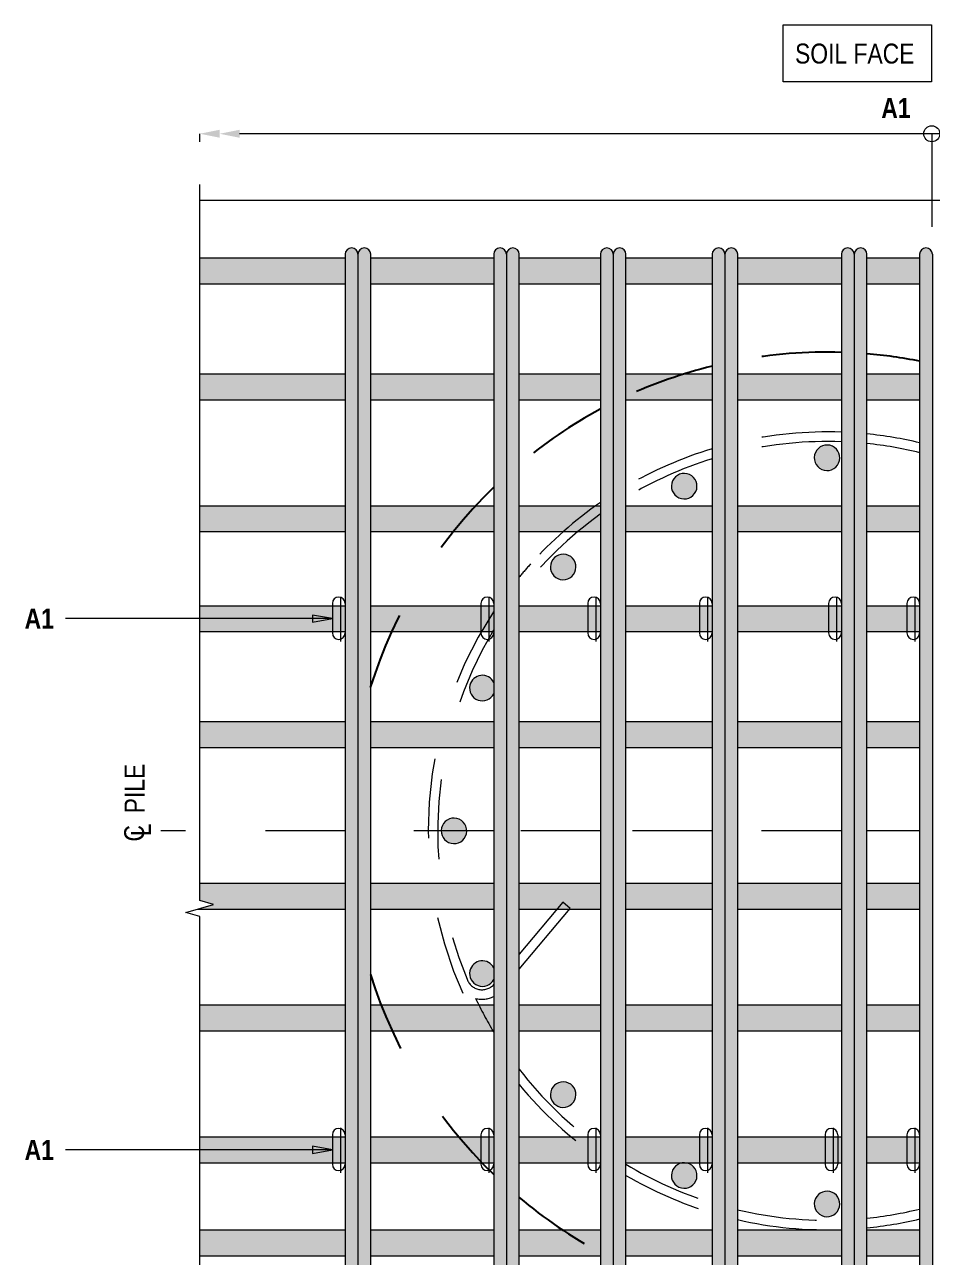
# Model space of a CAD drawing. Header units: metres. Extents: x 0 to 41, y -510 to 23.
# Drawn here: x 3.912 to 5.05, y 2.839 to 4.384 of the extents above; entities that cross this region are included whole.
import ezdxf

# ---------------------------------------------------------------- set-up
doc = ezdxf.new("R2010")
doc.units = ezdxf.units.M
for name, pattern in [('Hidden', [0.007144, 0.004763, -0.002381]), ('JacobsCenter', [0.015, 0.009, -0.0015, 0.003, -0.0015]), ('JacobsDash', [0.0045, 0.003, -0.0015])]:
    doc.linetypes.add(name, pattern=pattern)
for name, color, linetype, lineweight in [('A-ANNO-NOTE', 7, 'Continuous', 9), ('A-DETL', 7, 'Continuous', 13), ('A-DETL-GENF', 7, 'Continuous', 9), ('G-ANNO-TEXT', 7, 'Continuous', 9)]:
    doc.layers.add(name, color=color, linetype=linetype, lineweight=lineweight)
doc.styles.add('Arial Narrow_3', font='ARIALN.TTF', dxfattribs={"height": 0.025})
doc.styles.add('Arial Narrow_4', font='ARIALN.TTF', dxfattribs={"height": 0.0025})
doc.styles.add('Arial Narrow_B_1', font='ARIALNB.TTF', dxfattribs={"height": 0.025})

# ---------------------------------------------------------------- blocks, each defined once
blk = doc.blocks.new('SC_DET_BREAK LINE - Std Break-7971424-DRG-2873071 - ABUTMENT A1 _ B1 REINFORCEMENT PLAN')
at = {"layer": 'A-DETL-GENF', "lineweight": 13}
for p, q in [((0.8825, 0.0175), (0.8775, 0)), ((0.8925, -0.0175), (0.8825, 0.0175)), ((0.8775, 0), (-0.02, 0)), ((0.8975, 0), (0.8925, -0.0175)), ((1.795, 0), (0.8975, 0))]:
    blk.add_line(p, q, dxfattribs=at)
blk = doc.blocks.new('T2DExtentArrowReinf_v1 - Extent-8102025-DRG-2873071 - ABUTMENT A1 _ B1 REINFORCEMENT PLAN')
at = {"layer": 'A-DETL-GENF'}
for p, q in [((0.645, 0), (0.645, 0.1168)), ((0, -0.01), (0, 0.01)), ((0.05, 0), (1.5124, 0)), ((1.5624, 0.01), (1.5624, 0))]:
    blk.add_line(p, q, dxfattribs=at)
blk = doc.blocks.new('CS_Annot_Centreline Symbol2 - CS_Annot_Centreline Symbol-5074296-DRG-2873071 - ABUTMENT A1 _ B1 REINFORCEMENT PLAN')
at = {"layer": 'A-ANNO-NOTE', "char_height": 0.0025, "attachment_point": 1, "style": 'Arial Narrow_4'}
for s, insert, width in [('C  ', (-0.00109, 0.00476), 0.0044093), ('L', (-0.00041, 0.00392), 0.0019241)]:
    blk.add_mtext(s, dxfattribs=dict(at, insert=insert, width=width))

msp = doc.modelspace()

# ---------------------------------------------------------------- hatches: boundary and pattern name
at = {"layer": 'A-ANNO-NOTE'}
for points in [[(4.1566, 4.2424), (4.1566, 4.2524), (4.1316, 4.2474), (4.1441, 4.2449)], [(4.1816, 4.2424), (4.1816, 4.2524), (4.1566, 4.2474)]]:
    msp.add_hatch(color=256, dxfattribs=at).paths.add_polyline_path(points)
at = {"layer": 'A-DETL-GENF', "true_color": 0xffffff}
for points in [[(4.3218, 2.4484), (4.3238, 2.4487), (4.3258, 2.4495), (4.3274, 2.4508), (4.3287, 2.4524), (4.3295, 2.4543), (4.3298, 2.4564), (4.3298, 4.0964), (4.3295, 4.0985), (4.3287, 4.1004), (4.3274, 4.1021), (4.3258, 4.1033), (4.3238, 4.1041), (4.3218, 4.1044), (4.3197, 4.1041), (4.3178, 4.1033), (4.3161, 4.1021), (4.3148, 4.1004), (4.314, 4.0985), (4.3138, 4.0964), (4.3138, 2.4564), (4.314, 2.4543), (4.3148, 2.4524), (4.3161, 2.4508), (4.3178, 2.4495), (4.3197, 2.4487)], [(4.3378, 2.4484), (4.3398, 2.4487), (4.3418, 2.4495), (4.3434, 2.4508), (4.3447, 2.4524), (4.3455, 2.4543), (4.3458, 2.4564), (4.3458, 4.0964), (4.3455, 4.0985), (4.3447, 4.1004), (4.3434, 4.1021), (4.3418, 4.1033), (4.3398, 4.1041), (4.3378, 4.1044), (4.3357, 4.1041), (4.3338, 4.1033), (4.3321, 4.1021), (4.3308, 4.1004), (4.33, 4.0985), (4.3298, 4.0964), (4.3298, 2.4564), (4.33, 2.4543), (4.3308, 2.4524), (4.3321, 2.4508), (4.3338, 2.4495), (4.3357, 2.4487)], [(4.508, 2.4484), (4.5101, 2.4487), (4.512, 2.4495), (4.5137, 2.4508), (4.5149, 2.4524), (4.5157, 2.4543), (4.516, 2.4564), (4.516, 4.0964), (4.5157, 4.0985), (4.5149, 4.1004), (4.5137, 4.1021), (4.512, 4.1033), (4.5101, 4.1041), (4.508, 4.1044), (4.5059, 4.1041), (4.504, 4.1033), (4.5023, 4.1021), (4.5011, 4.1004), (4.5003, 4.0985), (4.5, 4.0964), (4.5, 2.4564), (4.5003, 2.4543), (4.5011, 2.4524), (4.5023, 2.4508), (4.504, 2.4495), (4.5059, 2.4487)], [(4.524, 2.4484), (4.5261, 2.4487), (4.528, 2.4495), (4.5297, 2.4508), (4.5309, 2.4524), (4.5317, 2.4543), (4.532, 2.4564), (4.532, 4.0964), (4.5317, 4.0985), (4.5309, 4.1004), (4.5297, 4.1021), (4.528, 4.1033), (4.5261, 4.1041), (4.524, 4.1044), (4.5219, 4.1041), (4.52, 4.1033), (4.5183, 4.1021), (4.5171, 4.1004), (4.5163, 4.0985), (4.516, 4.0964), (4.516, 2.4564), (4.5163, 2.4543), (4.5171, 2.4524), (4.5183, 2.4508), (4.52, 2.4495), (4.5219, 2.4487)], [(4.6418, 2.4484), (4.6438, 2.4487), (4.6458, 2.4495), (4.6474, 2.4508), (4.6487, 2.4524), (4.6495, 2.4543), (4.6498, 2.4564), (4.6498, 4.0964), (4.6495, 4.0985), (4.6487, 4.1004), (4.6474, 4.1021), (4.6458, 4.1033), (4.6438, 4.1041), (4.6418, 4.1044), (4.6397, 4.1041), (4.6378, 4.1033), (4.6361, 4.1021), (4.6348, 4.1004), (4.634, 4.0985), (4.6338, 4.0964), (4.6338, 2.4564), (4.634, 2.4543), (4.6348, 2.4524), (4.6361, 2.4508), (4.6378, 2.4495), (4.6397, 2.4487)], [(4.6578, 2.4484), (4.6598, 2.4487), (4.6618, 2.4495), (4.6634, 2.4508), (4.6647, 2.4524), (4.6655, 2.4543), (4.6658, 2.4564), (4.6658, 4.0964), (4.6655, 4.0985), (4.6647, 4.1004), (4.6634, 4.1021), (4.6618, 4.1033), (4.6598, 4.1041), (4.6578, 4.1044), (4.6557, 4.1041), (4.6538, 4.1033), (4.6521, 4.1021), (4.6508, 4.1004), (4.65, 4.0985), (4.6498, 4.0964), (4.6498, 2.4564), (4.65, 2.4543), (4.6508, 2.4524), (4.6521, 2.4508), (4.6538, 2.4495), (4.6557, 2.4487)], [(4.7818, 2.4484), (4.7838, 2.4487), (4.7858, 2.4495), (4.7874, 2.4508), (4.7887, 2.4524), (4.7895, 2.4543), (4.7898, 2.4564), (4.7898, 4.0964), (4.7895, 4.0985), (4.7887, 4.1004), (4.7874, 4.1021), (4.7858, 4.1033), (4.7838, 4.1041), (4.7818, 4.1044), (4.7797, 4.1041), (4.7778, 4.1033), (4.7761, 4.1021), (4.7748, 4.1004), (4.774, 4.0985), (4.7738, 4.0964), (4.7738, 2.4564), (4.774, 2.4543), (4.7748, 2.4524), (4.7761, 2.4508), (4.7778, 2.4495), (4.7797, 2.4487)], [(4.7978, 2.4484), (4.7998, 2.4487), (4.8018, 2.4495), (4.8034, 2.4508), (4.8047, 2.4524), (4.8055, 2.4543), (4.8058, 2.4564), (4.8058, 4.0964), (4.8055, 4.0985), (4.8047, 4.1004), (4.8034, 4.1021), (4.8018, 4.1033), (4.7998, 4.1041), (4.7978, 4.1044), (4.7957, 4.1041), (4.7938, 4.1033), (4.7921, 4.1021), (4.7908, 4.1004), (4.79, 4.0985), (4.7898, 4.0964), (4.7898, 2.4564), (4.79, 2.4543), (4.7908, 2.4524), (4.7921, 2.4508), (4.7938, 2.4495), (4.7957, 2.4487)], [(4.9438, 2.4484), (4.9458, 2.4487), (4.9478, 2.4495), (4.9494, 2.4508), (4.9507, 2.4524), (4.9515, 2.4543), (4.9518, 2.4564), (4.9518, 4.0964), (4.9515, 4.0985), (4.9507, 4.1004), (4.9494, 4.1021), (4.9478, 4.1033), (4.9458, 4.1041), (4.9438, 4.1044), (4.9417, 4.1041), (4.9398, 4.1033), (4.9381, 4.1021), (4.9368, 4.1004), (4.936, 4.0985), (4.9358, 4.0964), (4.9358, 2.4564), (4.936, 2.4543), (4.9368, 2.4524), (4.9381, 2.4508), (4.9398, 2.4495), (4.9417, 2.4487)], [(4.9598, 2.4484), (4.9618, 2.4487), (4.9638, 2.4495), (4.9654, 2.4508), (4.9667, 2.4524), (4.9675, 2.4543), (4.9678, 2.4564), (4.9678, 4.0964), (4.9675, 4.0985), (4.9667, 4.1004), (4.9654, 4.1021), (4.9638, 4.1033), (4.9618, 4.1041), (4.9598, 4.1044), (4.9577, 4.1041), (4.9558, 4.1033), (4.9541, 4.1021), (4.9528, 4.1004), (4.952, 4.0985), (4.9518, 4.0964), (4.9518, 2.4564), (4.952, 2.4543), (4.9528, 2.4524), (4.9541, 2.4508), (4.9558, 2.4495), (4.9577, 2.4487)], [(5.0418, 2.4484), (5.0438, 2.4487), (5.0458, 2.4495), (5.0474, 2.4508), (5.0487, 2.4524), (5.0495, 2.4543), (5.0498, 2.4564), (5.0498, 4.0964), (5.0495, 4.0985), (5.0487, 4.1004), (5.0474, 4.1021), (5.0458, 4.1033), (5.0438, 4.1041), (5.0418, 4.1044), (5.0397, 4.1041), (5.0378, 4.1033), (5.0361, 4.1021), (5.0348, 4.1004), (5.034, 4.0985), (5.0338, 4.0964), (5.0338, 2.4564), (5.034, 2.4543), (5.0348, 2.4524), (5.0361, 2.4508), (5.0378, 2.4495), (5.0397, 2.4487)]]:
    msp.add_hatch(color=7, dxfattribs=at).paths.add_polyline_path(points)
h = msp.add_hatch(color=7, dxfattribs=at)
h.paths.add_polyline_path([(4.1315, 4.0594), (4.3138, 4.0594), (4.3138, 4.0914), (4.1315, 4.0914)])
h.paths.add_polyline_path([(5.694, 4.0594), (5.694, 4.0914), (5.5058, 4.0914), (5.5058, 4.0594), (5.6202, 4.0594)])
h.paths.add_polyline_path([(4.3458, 4.0594), (4.5, 4.0594), (4.5, 4.0914), (4.3458, 4.0914)])
h.paths.add_polyline_path([(4.532, 4.0594), (4.6338, 4.0594), (4.6338, 4.0914), (4.532, 4.0914), (4.532, 4.0811)])
h.paths.add_polyline_path([(4.708, 4.0594), (4.7738, 4.0594), (4.7738, 4.0914), (4.6658, 4.0914), (4.6658, 4.0594), (4.7024, 4.0594)])
h.paths.add_polyline_path([(5.0826, 4.0594), (5.1863, 4.0594), (5.1863, 4.0914), (5.0658, 4.0914), (5.0658, 4.0594), (5.0807, 4.0594)])
h.paths.add_polyline_path([(5.4738, 4.0594), (5.4738, 4.0914), (5.3206, 4.0914), (5.3206, 4.0594)])
h.paths.add_polyline_path([(5.2886, 4.0594), (5.2886, 4.0914), (5.2183, 4.0914), (5.2183, 4.0594)])
h.paths.add_polyline_path([(4.8058, 4.0594), (4.9358, 4.0594), (4.9358, 4.0914), (4.8058, 4.0914), (4.8058, 4.0811)])
h.paths.add_polyline_path([(4.9678, 4.0594), (5.0338, 4.0594), (5.0338, 4.0914), (4.9678, 4.0914), (4.9678, 4.0811)])
h = msp.add_hatch(color=7, dxfattribs=at)
h.paths.add_polyline_path([(5.0338, 3.9141), (5.0338, 3.9461), (4.9678, 3.9461), (4.9678, 3.9141), (5.0121, 3.9141)])
h.paths.add_polyline_path([(5.694, 3.9141), (5.694, 3.9461), (5.5058, 3.9461), (5.5058, 3.9141), (5.6202, 3.9141)])
h.paths.add_polyline_path([(4.3138, 3.9141), (4.3138, 3.9461), (4.1315, 3.9461), (4.1315, 3.9141)])
h.paths.add_polyline_path([(4.3458, 3.9141), (4.5, 3.9141), (4.5, 3.9461), (4.3458, 3.9461)])
h.paths.add_polyline_path([(5.0832, 3.9141), (5.1863, 3.9141), (5.1863, 3.9461), (5.0658, 3.9461), (5.0658, 3.9141), (5.0826, 3.9141)])
h.paths.add_polyline_path([(4.532, 3.9141), (4.6338, 3.9141), (4.6338, 3.9461), (4.532, 3.9461)])
h.paths.add_polyline_path([(4.708, 3.9141), (4.7738, 3.9141), (4.7738, 3.9461), (4.6658, 3.9461), (4.6658, 3.9141), (4.7024, 3.9141)])
h.paths.add_polyline_path([(5.4738, 3.9141), (5.4738, 3.9461), (5.3206, 3.9461), (5.3206, 3.9141)])
h.paths.add_polyline_path([(5.2886, 3.9141), (5.2886, 3.9461), (5.2183, 3.9461), (5.2183, 3.9141)])
h.paths.add_polyline_path([(4.8958, 3.9141), (4.9358, 3.9141), (4.9358, 3.9461), (4.8058, 3.9461), (4.8058, 3.9141), (4.8915, 3.9141)])
at = {"layer": 'A-DETL-GENF', "true_color": 0x808080}
for points in [[(4.9183, 3.8253), (4.9225, 3.826), (4.9263, 3.8278), (4.9295, 3.8304), (4.9319, 3.8338), (4.9334, 3.8377), (4.9338, 3.8419), (4.9331, 3.846), (4.9313, 3.8498), (4.9287, 3.853), (4.9253, 3.8555), (4.9214, 3.8569), (4.9172, 3.8573), (4.9131, 3.8566), (4.9093, 3.8549), (4.9061, 3.8522), (4.9036, 3.8488), (4.9022, 3.8449), (4.9018, 3.8408), (4.9025, 3.8366), (4.9042, 3.8328), (4.9069, 3.8296), (4.9103, 3.8272), (4.9142, 3.8257), (4.9147, 3.8257)], [(4.7394, 3.7897), (4.7435, 3.7904), (4.7473, 3.7922), (4.7505, 3.7948), (4.753, 3.7982), (4.7544, 3.8021), (4.7548, 3.8063), (4.7541, 3.8104), (4.7524, 3.8142), (4.7497, 3.8174), (4.7463, 3.8199), (4.7424, 3.8213), (4.7383, 3.8217), (4.7341, 3.821), (4.7303, 3.8193), (4.7271, 3.8166), (4.7247, 3.8132), (4.7232, 3.8093), (4.7228, 3.8052), (4.7235, 3.8011), (4.7253, 3.7973), (4.7279, 3.794), (4.7313, 3.7916), (4.7352, 3.7901)], [(4.5877, 3.6884), (4.5918, 3.6891), (4.5956, 3.6908), (4.5988, 3.6935), (4.6012, 3.6969), (4.6027, 3.7008), (4.6031, 3.7049), (4.6024, 3.709), (4.6007, 3.7128), (4.598, 3.7161), (4.5946, 3.7185), (4.5907, 3.72), (4.5866, 3.7204), (4.5824, 3.7197), (4.5786, 3.7179), (4.5754, 3.7153), (4.573, 3.7119), (4.5715, 3.708), (4.5711, 3.7038), (4.5718, 3.6997), (4.5736, 3.6959), (4.5762, 3.6927), (4.5796, 3.6902), (4.5835, 3.6888)], [(4.4863, 3.5367), (4.4904, 3.5374), (4.4942, 3.5391), (4.4975, 3.5417), (4.5, 3.5455), (4.5, 3.5597), (4.4993, 3.5611), (4.4967, 3.5644), (4.4933, 3.5668), (4.4894, 3.5683), (4.4852, 3.5687), (4.4811, 3.568), (4.4773, 3.5662), (4.4741, 3.5636), (4.4716, 3.5602), (4.4702, 3.5563), (4.4698, 3.5519), (4.4705, 3.548), (4.4722, 3.5442), (4.4748, 3.541), (4.4782, 3.5385), (4.4822, 3.5371)], [(4.4507, 3.3577), (4.4548, 3.3584), (4.4586, 3.3601), (4.4619, 3.3628), (4.4643, 3.3662), (4.4658, 3.3701), (4.4662, 3.3743), (4.4655, 3.3784), (4.4637, 3.3822), (4.4611, 3.3854), (4.4577, 3.3878), (4.4538, 3.3893), (4.4496, 3.3897), (4.4455, 3.389), (4.4417, 3.3873), (4.4385, 3.3846), (4.436, 3.3812), (4.4346, 3.3773), (4.4342, 3.3732), (4.4349, 3.369), (4.4366, 3.3652), (4.4392, 3.362), (4.4426, 3.3596), (4.4466, 3.3581)], [(4.4863, 3.1788), (4.4904, 3.1795), (4.4942, 3.1812), (4.4975, 3.1839), (4.5, 3.1876), (4.5, 3.2018), (4.4993, 3.2032), (4.4967, 3.2065), (4.4933, 3.2089), (4.4894, 3.2104), (4.4852, 3.2108), (4.4811, 3.2101), (4.4773, 3.2083), (4.4741, 3.2057), (4.4716, 3.2023), (4.4702, 3.1984), (4.4698, 3.1942), (4.4705, 3.1901), (4.4722, 3.1863), (4.4748, 3.1831), (4.4782, 3.1806), (4.4822, 3.1792)], [(4.5877, 3.0271), (4.5918, 3.0278), (4.5956, 3.0295), (4.5988, 3.0322), (4.6012, 3.0356), (4.6027, 3.0395), (4.6031, 3.0436), (4.6024, 3.0477), (4.6007, 3.0515), (4.598, 3.0548), (4.5946, 3.0572), (4.5907, 3.0587), (4.5866, 3.0591), (4.5824, 3.0584), (4.5786, 3.0566), (4.5754, 3.054), (4.573, 3.0506), (4.5715, 3.0467), (4.5711, 3.0425), (4.5718, 3.0384), (4.5736, 3.0346), (4.5762, 3.0314), (4.5796, 3.0289), (4.5835, 3.0275)], [(4.7394, 2.9257), (4.7435, 2.9264), (4.7473, 2.9281), (4.7505, 2.9308), (4.753, 2.9342), (4.7544, 2.9381), (4.7548, 2.9423), (4.7541, 2.9464), (4.7524, 2.9502), (4.7497, 2.9534), (4.7463, 2.9558), (4.7424, 2.9573), (4.7381, 2.9577), (4.7341, 2.957), (4.7303, 2.9553), (4.7271, 2.9526), (4.7246, 2.9489), (4.7232, 2.9453), (4.7228, 2.9411), (4.7235, 2.937), (4.7253, 2.9332), (4.7279, 2.93), (4.7313, 2.9276), (4.7352, 2.9261)], [(4.9183, 2.8901), (4.9225, 2.8908), (4.9263, 2.8925), (4.9295, 2.8952), (4.9319, 2.8986), (4.9334, 2.9025), (4.9338, 2.9067), (4.9331, 2.9108), (4.9313, 2.9146), (4.9287, 2.9178), (4.9253, 2.9202), (4.9214, 2.9217), (4.9172, 2.9221), (4.9131, 2.9214), (4.9093, 2.9197), (4.9061, 2.917), (4.9036, 2.9136), (4.9022, 2.9097), (4.9018, 2.9055), (4.9025, 2.9014), (4.9042, 2.8976), (4.9069, 2.8944), (4.9103, 2.892), (4.9142, 2.8905), (4.9147, 2.8905)]]:
    msp.add_hatch(color=8, dxfattribs=at).paths.add_polyline_path(points)
at = {"layer": 'A-DETL-GENF', "true_color": 0xffffff}
h = msp.add_hatch(color=7, dxfattribs=at)
h.paths.add_polyline_path([(5.694, 3.7488), (5.694, 3.7808), (5.5058, 3.7808), (5.5058, 3.7488), (5.6202, 3.7488)])
h.paths.add_polyline_path([(4.3138, 3.7488), (4.3138, 3.7808), (4.1315, 3.7808), (4.1315, 3.7488)])
h.paths.add_polyline_path([(4.3458, 3.7488), (4.5, 3.7488), (4.5, 3.7808), (4.3458, 3.7808), (4.3458, 3.778)])
h.paths.add_polyline_path([(4.532, 3.7488), (4.6338, 3.7488), (4.6338, 3.7808), (4.532, 3.7808), (4.532, 3.778)])
h.paths.add_polyline_path([(4.6658, 3.7488), (4.7738, 3.7488), (4.7738, 3.7808), (4.6658, 3.7808), (4.6658, 3.7622)])
h.paths.add_polyline_path([(4.8058, 3.7488), (4.9358, 3.7488), (4.9358, 3.7808), (4.8058, 3.7808), (4.8058, 3.778)])
h.paths.add_polyline_path([(4.9678, 3.7488), (5.0338, 3.7488), (5.0338, 3.7808), (4.9678, 3.7808), (4.9678, 3.778)])
h.paths.add_polyline_path([(5.1863, 3.7488), (5.1863, 3.7808), (5.0658, 3.7808), (5.0658, 3.7488)])
h.paths.add_polyline_path([(5.2223, 3.7488), (5.2886, 3.7488), (5.2886, 3.7808), (5.2183, 3.7808), (5.2183, 3.7488), (5.2223, 3.7488)])
h.paths.add_polyline_path([(5.3206, 3.7488), (5.4738, 3.7488), (5.4738, 3.7808), (5.3206, 3.7808), (5.3206, 3.778)])
h = msp.add_hatch(color=7, dxfattribs=at)
h.paths.add_polyline_path([(4.7738, 3.6235), (4.7738, 3.6555), (4.6658, 3.6555), (4.6658, 3.6235), (4.7737, 3.6235)])
h.paths.add_polyline_path([(5.694, 3.6235), (5.694, 3.6555), (5.5058, 3.6555), (5.5058, 3.6235), (5.6202, 3.6235)])
h.paths.add_polyline_path([(4.3138, 3.6235), (4.3138, 3.6555), (4.1315, 3.6555), (4.1315, 3.6235)])
h.paths.add_polyline_path([(5.3413, 3.6235), (5.4738, 3.6235), (5.4738, 3.6555), (5.3206, 3.6555), (5.3206, 3.6235), (5.338, 3.6235)])
h.paths.add_polyline_path([(4.3458, 3.6235), (4.5, 3.6235), (4.5, 3.6555), (4.3458, 3.6555)])
h.paths.add_polyline_path([(4.532, 3.6235), (4.6338, 3.6235), (4.6338, 3.6555), (4.532, 3.6555), (4.532, 3.6264)])
h.paths.add_polyline_path([(4.8058, 3.6235), (4.9358, 3.6235), (4.9358, 3.6555), (4.8058, 3.6555)])
h.paths.add_polyline_path([(4.9678, 3.6235), (5.0338, 3.6235), (5.0338, 3.6555), (4.9678, 3.6555)])
h.paths.add_polyline_path([(5.1863, 3.6235), (5.1863, 3.6555), (5.0658, 3.6555), (5.0658, 3.6235)])
h.paths.add_polyline_path([(5.2183, 3.6235), (5.2886, 3.6235), (5.2886, 3.6555), (5.2183, 3.6555), (5.2183, 3.6264)])
h = msp.add_hatch(color=7, dxfattribs=at)
h.paths.add_polyline_path([(5.0338, 3.4782), (5.0338, 3.5102), (4.9678, 3.5102), (4.9678, 3.4782)])
h.paths.add_polyline_path([(5.694, 3.4782), (5.694, 3.5102), (5.5058, 3.5102), (5.5058, 3.4782), (5.6202, 3.4782)])
h.paths.add_polyline_path([(4.1315, 3.4782), (4.3138, 3.4782), (4.3138, 3.5102), (4.1315, 3.5102), (4.1315, 3.4936)])
h.paths.add_polyline_path([(5.338, 3.4782), (5.4738, 3.4782), (5.4738, 3.5102), (5.3206, 3.5102), (5.3206, 3.4782), (5.3362, 3.4782)])
h.paths.add_polyline_path([(4.3458, 3.4782), (4.5, 3.4782), (4.5, 3.5102), (4.3458, 3.5102), (4.3458, 3.4936)])
h.paths.add_polyline_path([(4.8058, 3.4782), (4.9358, 3.4782), (4.9358, 3.5102), (4.8058, 3.5102)])
h.paths.add_polyline_path([(4.532, 3.4782), (4.6338, 3.4782), (4.6338, 3.5102), (4.532, 3.5102)])
h.paths.add_polyline_path([(4.6658, 3.4782), (4.7738, 3.4782), (4.7738, 3.5102), (4.6658, 3.5102)])
h.paths.add_polyline_path([(5.2886, 3.4782), (5.2886, 3.5102), (5.2183, 3.5102), (5.2183, 3.4782)])
h.paths.add_polyline_path([(5.1863, 3.4782), (5.1863, 3.5102), (5.0658, 3.5102), (5.0658, 3.4782)])
h = msp.add_hatch(color=7, dxfattribs=at)
h.paths.add_polyline_path([(5.6965, 3.2757), (5.6765, 3.2814), (5.694, 3.2864), (5.694, 3.3077), (5.5058, 3.3077), (5.5058, 3.2757), (5.694, 3.2757)])
h.paths.add_polyline_path([(4.149, 3.2757), (4.3138, 3.2757), (4.3138, 3.3077), (4.1315, 3.3077), (4.1315, 3.2864), (4.149, 3.2814), (4.129, 3.2757), (4.1315, 3.2757)])
h.paths.add_polyline_path([(4.3458, 3.2757), (4.5, 3.2757), (4.5, 3.3077), (4.3458, 3.3077)])
h.paths.add_polyline_path([(5.3413, 3.2757), (5.4738, 3.2757), (5.4738, 3.3077), (5.3206, 3.3077), (5.3206, 3.2757), (5.338, 3.2757)])
h.paths.add_polyline_path([(4.6338, 3.2757), (4.6338, 3.3077), (4.532, 3.3077), (4.532, 3.2757), (4.5959, 3.2757)])
h.paths.add_polyline_path([(4.6658, 3.2757), (4.7738, 3.2757), (4.7738, 3.3077), (4.6658, 3.3077)])
h.paths.add_polyline_path([(5.2886, 3.2757), (5.2886, 3.3077), (5.2183, 3.3077), (5.2183, 3.2757)])
h.paths.add_polyline_path([(5.0658, 3.2757), (5.1863, 3.2757), (5.1863, 3.3077), (5.0658, 3.3077)])
h.paths.add_polyline_path([(4.8058, 3.2757), (4.9358, 3.2757), (4.9358, 3.3077), (4.8058, 3.3077)])
h.paths.add_polyline_path([(4.9678, 3.2757), (5.0338, 3.2757), (5.0338, 3.3077), (4.9678, 3.3077)])
h = msp.add_hatch(color=7, dxfattribs=at)
h.paths.add_polyline_path([(4.7737, 3.1232), (4.7738, 3.1232), (4.7738, 3.1552), (4.6658, 3.1552), (4.6658, 3.1232)])
h.paths.add_polyline_path([(4.3138, 3.1232), (4.3138, 3.1552), (4.1315, 3.1552), (4.1315, 3.1232)])
h.paths.add_polyline_path([(5.694, 3.1232), (5.694, 3.1552), (5.5058, 3.1552), (5.5058, 3.1232), (5.6202, 3.1232)])
h.paths.add_polyline_path([(5.338, 3.1232), (5.4738, 3.1232), (5.4738, 3.1552), (5.3206, 3.1552), (5.3206, 3.1232), (5.3372, 3.1232)])
h.paths.add_polyline_path([(4.3458, 3.1232), (4.5, 3.1232), (4.5, 3.1552), (4.3458, 3.1552)])
h.paths.add_polyline_path([(4.5656, 3.1232), (4.6338, 3.1232), (4.6338, 3.1552), (4.532, 3.1552), (4.532, 3.1232), (4.5552, 3.1232)])
h.paths.add_polyline_path([(5.2343, 3.1232), (5.2886, 3.1232), (5.2886, 3.1552), (5.2183, 3.1552), (5.2183, 3.1232), (5.2324, 3.1232)])
h.paths.add_polyline_path([(5.1863, 3.1232), (5.1863, 3.1552), (5.0658, 3.1552), (5.0658, 3.1232)])
h.paths.add_polyline_path([(4.8058, 3.1232), (4.9358, 3.1232), (4.9358, 3.1552), (4.8058, 3.1552)])
h.paths.add_polyline_path([(5.0338, 3.1232), (5.0338, 3.1552), (4.9678, 3.1552), (4.9678, 3.1232)])
h = msp.add_hatch(color=7, dxfattribs=at)
h.paths.add_polyline_path([(4.1315, 2.9577), (4.3138, 2.9577), (4.3138, 2.9897), (4.1315, 2.9897)])
h.paths.add_polyline_path([(4.3458, 2.9577), (4.5, 2.9577), (4.5, 2.9897), (4.3458, 2.9897)])
h.paths.add_polyline_path([(5.694, 2.9577), (5.694, 2.9897), (5.5058, 2.9897), (5.5058, 2.9577), (5.6202, 2.9577)])
h.paths.add_polyline_path([(5.338, 2.9577), (5.4738, 2.9577), (5.4738, 2.9897), (5.3206, 2.9897), (5.3206, 2.9577)])
h.paths.add_polyline_path([(4.532, 2.9577), (4.6338, 2.9577), (4.6338, 2.9897), (4.532, 2.9897)])
h.paths.add_polyline_path([(5.2325, 2.9577), (5.2886, 2.9577), (5.2886, 2.9897), (5.2183, 2.9897), (5.2183, 2.9577)])
h.paths.add_polyline_path([(4.6658, 2.9577), (4.7738, 2.9577), (4.7738, 2.9897), (4.6658, 2.9897), (4.6658, 2.962)])
h.paths.add_polyline_path([(5.0826, 2.9577), (5.1863, 2.9577), (5.1863, 2.9897), (5.0658, 2.9897), (5.0658, 2.9577), (5.0807, 2.9577)])
h.paths.add_polyline_path([(4.9147, 2.9577), (4.9358, 2.9577), (4.9358, 2.9897), (4.8058, 2.9897), (4.8058, 2.9577), (4.9103, 2.9577)])
h.paths.add_polyline_path([(5.0338, 2.9577), (5.0338, 2.9897), (4.9678, 2.9897), (4.9678, 2.9577)])
h = msp.add_hatch(color=7, dxfattribs=at)
h.paths.add_polyline_path([(5.694, 2.8412), (5.694, 2.8732), (5.5058, 2.8732), (5.5058, 2.8412), (5.6202, 2.8412)])
h.paths.add_polyline_path([(4.3138, 2.8412), (4.3138, 2.8732), (4.1315, 2.8732), (4.1315, 2.8412)])
h.paths.add_polyline_path([(4.3458, 2.8412), (4.5, 2.8412), (4.5, 2.8732), (4.3458, 2.8732)])
h.paths.add_polyline_path([(4.532, 2.8412), (4.6338, 2.8412), (4.6338, 2.8732), (4.532, 2.8732), (4.532, 2.8686)])
h.paths.add_polyline_path([(4.6658, 2.8412), (4.7738, 2.8412), (4.7738, 2.8732), (4.6658, 2.8732), (4.6658, 2.8686)])
h.paths.add_polyline_path([(4.8058, 2.8412), (4.9358, 2.8412), (4.9358, 2.8732), (4.8058, 2.8732), (4.8058, 2.8686)])
h.paths.add_polyline_path([(4.9678, 2.8412), (5.0338, 2.8412), (5.0338, 2.8732), (4.9678, 2.8732), (4.9678, 2.8686)])
h.paths.add_polyline_path([(5.0658, 2.8412), (5.1863, 2.8412), (5.1863, 2.8732), (5.0658, 2.8732), (5.0658, 2.8686)])
h.paths.add_polyline_path([(5.2183, 2.8412), (5.2886, 2.8412), (5.2886, 2.8732), (5.2183, 2.8732), (5.2183, 2.8686)])
h.paths.add_polyline_path([(5.3206, 2.8412), (5.4738, 2.8412), (5.4738, 2.8732), (5.3206, 2.8732), (5.3206, 2.8686)])
at = {"layer": 'G-ANNO-TEXT'}
for points in [[(4.2978, 3.6398), (4.2728, 3.6442), (4.2728, 3.6354)], [(4.2978, 2.9739), (4.2728, 2.9784), (4.2728, 2.9695)]]:
    msp.add_hatch(color=256, dxfattribs=at).paths.add_polyline_path(points)

# ---------------------------------------------------------------- linework, layer by layer
at = {"layer": 'A-ANNO-NOTE'}
msp.add_circle((5.049, 4.2474), 0.01, dxfattribs=at)
at = {"layer": 'A-DETL'}
msp.add_line((5.694, 4.1639), (4.1315, 4.1639), dxfattribs=at)
at = {"layer": 'A-DETL', "lineweight": 18}
for p, q in [((4.3138, 4.0964), (4.3138, 2.4564)), ((4.3298, 4.0964), (4.3298, 2.4564)), ((4.3458, 2.4564), (4.3458, 4.0964)), ((4.5, 4.0964), (4.5, 2.4564)), ((4.516, 4.0964), (4.516, 2.4564)), ((4.532, 2.4564), (4.532, 4.0964)), ((4.6338, 4.0964), (4.6338, 2.4564)), ((4.6498, 4.0964), (4.6498, 2.4564)), ((4.6658, 2.4564), (4.6658, 4.0964)), ((4.7738, 4.0964), (4.7738, 2.4564)), ((4.7898, 4.0964), (4.7898, 2.4564)), ((4.8058, 2.4564), (4.8058, 4.0964)), ((4.9358, 4.0964), (4.9358, 2.4564)), ((4.9518, 4.0964), (4.9518, 2.4564)), ((4.9678, 2.4564), (4.9678, 4.0964)), ((5.0338, 4.0964), (5.0338, 2.4564)), ((5.0498, 4.0964), (5.0498, 2.4564)), ((4.3138, 4.0914), (4.1315, 4.0914)), ((4.5, 4.0914), (4.3458, 4.0914)), ((4.6338, 4.0914), (4.532, 4.0914)), ((4.7738, 4.0914), (4.6658, 4.0914)), ((4.9358, 4.0914), (4.8058, 4.0914)), ((5.0338, 4.0914), (4.9678, 4.0914)), ((4.1315, 4.0594), (4.3138, 4.0594)), ((4.3458, 4.0594), (4.5, 4.0594)), ((4.532, 4.0594), (4.6338, 4.0594)), ((4.6658, 4.0594), (4.7738, 4.0594)), ((4.8058, 4.0594), (4.9358, 4.0594)), ((4.9678, 4.0594), (5.0338, 4.0594)), ((4.3138, 3.9461), (4.1315, 3.9461)), ((4.5, 3.9461), (4.3458, 3.9461)), ((4.6338, 3.9461), (4.532, 3.9461)), ((4.7738, 3.9461), (4.6658, 3.9461)), ((4.9358, 3.9461), (4.8058, 3.9461)), ((5.0338, 3.9461), (4.9678, 3.9461)), ((4.1315, 3.9141), (4.3138, 3.9141)), ((4.3458, 3.9141), (4.5, 3.9141)), ((4.532, 3.9141), (4.6338, 3.9141)), ((4.6658, 3.9141), (4.7738, 3.9141)), ((4.8058, 3.9141), (4.9358, 3.9141)), ((4.9678, 3.9141), (5.0338, 3.9141)), ((4.3138, 3.7808), (4.1315, 3.7808)), ((4.5, 3.7808), (4.3458, 3.7808)), ((4.6338, 3.7808), (4.532, 3.7808)), ((4.7738, 3.7808), (4.6658, 3.7808)), ((4.9358, 3.7808), (4.8058, 3.7808)), ((5.0338, 3.7808), (4.9678, 3.7808)), ((4.1315, 3.7488), (4.3138, 3.7488)), ((4.3458, 3.7488), (4.5, 3.7488)), ((4.532, 3.7488), (4.6338, 3.7488)), ((4.6658, 3.7488), (4.7738, 3.7488)), ((4.8058, 3.7488), (4.9358, 3.7488)), ((4.9678, 3.7488), (5.0338, 3.7488)), ((4.3138, 3.6555), (4.1315, 3.6555)), ((4.2978, 3.6587), (4.2978, 3.6217)), ((4.5, 3.6555), (4.3458, 3.6555)), ((4.484, 3.6587), (4.484, 3.6217)), ((4.6338, 3.6555), (4.532, 3.6555)), ((4.6178, 3.6587), (4.6178, 3.6217)), ((4.7738, 3.6555), (4.6658, 3.6555)), ((4.7578, 3.6587), (4.7578, 3.6217)), ((4.9358, 3.6555), (4.8058, 3.6555)), ((4.9198, 3.6587), (4.9198, 3.6217)), ((5.0338, 3.6555), (4.9678, 3.6555)), ((5.0178, 3.6587), (5.0178, 3.6217)), ((4.1315, 3.6235), (4.3138, 3.6235)), ((4.3458, 3.6235), (4.5, 3.6235)), ((4.532, 3.6235), (4.6338, 3.6235)), ((4.6658, 3.6235), (4.7738, 3.6235)), ((4.8058, 3.6235), (4.9358, 3.6235)), ((4.9678, 3.6235), (5.0338, 3.6235)), ((4.3138, 3.5102), (4.1315, 3.5102)), ((4.5, 3.5102), (4.3458, 3.5102)), ((4.6338, 3.5102), (4.532, 3.5102)), ((4.7738, 3.5102), (4.6658, 3.5102)), ((4.9358, 3.5102), (4.8058, 3.5102)), ((5.0338, 3.5102), (4.9678, 3.5102)), ((4.1315, 3.4782), (4.3138, 3.4782)), ((4.3458, 3.4782), (4.5, 3.4782)), ((4.532, 3.4782), (4.6338, 3.4782)), ((4.6658, 3.4782), (4.7738, 3.4782)), ((4.8058, 3.4782), (4.9358, 3.4782)), ((4.9678, 3.4782), (5.0338, 3.4782)), ((4.3138, 3.3077), (4.1315, 3.3077)), ((4.5, 3.3077), (4.3458, 3.3077)), ((4.6338, 3.3077), (4.532, 3.3077)), ((4.7738, 3.3077), (4.6658, 3.3077)), ((4.9358, 3.3077), (4.8058, 3.3077)), ((5.0338, 3.3077), (4.9678, 3.3077)), ((4.129, 3.2757), (4.3138, 3.2757)), ((4.3458, 3.2757), (4.5, 3.2757)), ((4.532, 3.2757), (4.6338, 3.2757)), ((4.6658, 3.2757), (4.7738, 3.2757)), ((4.8058, 3.2757), (4.9358, 3.2757)), ((4.9678, 3.2757), (5.0338, 3.2757)), ((4.3138, 3.1552), (4.1315, 3.1552)), ((4.5, 3.1552), (4.3458, 3.1552)), ((4.6338, 3.1552), (4.532, 3.1552)), ((4.7738, 3.1552), (4.6658, 3.1552)), ((4.9358, 3.1552), (4.8058, 3.1552)), ((5.0338, 3.1552), (4.9678, 3.1552)), ((4.1315, 3.1232), (4.3138, 3.1232)), ((4.3458, 3.1232), (4.5, 3.1232)), ((4.532, 3.1232), (4.6338, 3.1232)), ((4.6658, 3.1232), (4.7738, 3.1232)), ((4.8058, 3.1232), (4.9358, 3.1232)), ((4.9678, 3.1232), (5.0338, 3.1232)), ((4.3138, 2.9897), (4.1315, 2.9897)), ((4.2978, 2.9928), (4.2978, 2.9559)), ((4.5, 2.9897), (4.3458, 2.9897)), ((4.484, 2.9928), (4.484, 2.9559)), ((4.6338, 2.9897), (4.532, 2.9897)), ((4.6178, 2.9928), (4.6178, 2.9559)), ((4.7738, 2.9897), (4.6658, 2.9897)), ((4.7578, 2.9928), (4.7578, 2.9559)), ((4.9358, 2.9897), (4.8058, 2.9897)), ((4.9153, 2.9928), (4.9153, 2.9559)), ((4.9313, 2.9928), (4.9313, 2.9559)), ((5.0338, 2.9897), (4.9678, 2.9897)), ((5.0178, 2.9928), (5.0178, 2.9559)), ((4.1315, 2.9577), (4.3138, 2.9577)), ((4.3458, 2.9577), (4.5, 2.9577)), ((4.532, 2.9577), (4.6338, 2.9577)), ((4.6658, 2.9577), (4.7738, 2.9577)), ((4.8058, 2.9577), (4.9358, 2.9577)), ((4.9678, 2.9577), (5.0338, 2.9577)), ((4.3138, 2.8732), (4.1315, 2.8732)), ((4.5, 2.8732), (4.3458, 2.8732)), ((4.6338, 2.8732), (4.532, 2.8732)), ((4.7738, 2.8732), (4.6658, 2.8732)), ((4.9358, 2.8732), (4.8058, 2.8732)), ((5.0338, 2.8732), (4.9678, 2.8732)), ((4.1315, 2.8412), (4.3138, 2.8412)), ((4.3458, 2.8412), (4.5, 2.8412)), ((4.532, 2.8412), (4.6338, 2.8412)), ((4.6658, 2.8412), (4.7738, 2.8412)), ((4.8058, 2.8412), (4.9358, 2.8412)), ((4.9678, 2.8412), (5.0338, 2.8412))]:
    msp.add_line(p, q, dxfattribs=at)
at = {"layer": 'A-DETL', "color": 7, "lineweight": 9, "true_color": 0xffffff}
for p, q in [((4.3078, 3.6672), (4.3078, 3.6109)), ((4.494, 3.6672), (4.494, 3.6109)), ((4.6278, 3.6672), (4.6278, 3.6109)), ((4.7678, 3.6672), (4.7678, 3.6109)), ((4.9298, 3.6672), (4.9298, 3.6109)), ((5.0278, 3.6672), (5.0278, 3.6109)), ((4.3078, 3.0014), (4.3078, 2.9451)), ((4.494, 3.0014), (4.494, 2.9451)), ((4.6278, 3.0014), (4.6278, 2.9451)), ((4.7678, 3.0014), (4.7678, 2.9451)), ((4.9253, 3.0014), (4.9253, 2.9451)), ((5.0278, 3.0014), (5.0278, 2.9451))]:
    msp.add_line(p, q, dxfattribs=at)
at = {"layer": 'A-DETL', "linetype": 'JacobsCenter', "lineweight": 9}
for p, q in [((4.3138, 3.3737), (4.0828, 3.3737)), ((4.5, 3.3737), (4.3458, 3.3737)), ((4.6338, 3.3737), (4.532, 3.3737)), ((4.7738, 3.3737), (4.6658, 3.3737)), ((4.9358, 3.3737), (4.8058, 3.3737)), ((5.0338, 3.3737), (4.9678, 3.3737))]:
    msp.add_line(p, q, dxfattribs=at)
at = {"layer": 'A-DETL', "linetype": 'Hidden'}
for p, q in [((4.5867, 3.2843), (4.532, 3.2191)), ((4.532, 3.2004), (4.5959, 3.2765)), ((4.5959, 3.2765), (4.5867, 3.2843))]:
    msp.add_line(p, q, dxfattribs=at)
at = {"layer": 'A-DETL', "lineweight": 18}
for centre, start, end in [((4.3218, 4.0964), 0, 180), ((4.3378, 4.0964), 0, 180), ((4.508, 4.0964), 0, 180), ((4.524, 4.0964), 0, 180), ((4.6418, 4.0964), 0, 180), ((4.6578, 4.0964), 0, 180), ((4.7818, 4.0964), 0, 180), ((4.7978, 4.0964), 0, 180), ((4.9438, 4.0964), 0, 180), ((4.9598, 4.0964), 0, 180), ((5.0418, 4.0964), 0, 180), ((4.3058, 3.6587), 0, 180), ((4.492, 3.6587), 0, 180), ((4.6258, 3.6587), 0, 180), ((4.7658, 3.6587), 0, 180), ((4.9278, 3.6587), 0, 180), ((5.0258, 3.6587), 0, 180), ((4.3058, 3.6217), 180, 0), ((4.492, 3.6217), 180, 0), ((4.6258, 3.6217), 180, 0), ((4.7658, 3.6217), 180, 0), ((4.9278, 3.6217), 180, 0), ((5.0258, 3.6217), 180, 0), ((4.3058, 2.9928), 0, 180), ((4.492, 2.9928), 0, 180), ((4.6258, 2.9928), 0, 180), ((4.7658, 2.9928), 0, 180), ((4.9233, 2.9928), 0, 180), ((5.0258, 2.9928), 0, 180), ((4.3058, 2.9559), 180, 0), ((4.492, 2.9559), 180, 0), ((4.6258, 2.9559), 180, 0), ((4.7658, 2.9559), 180, 0), ((4.9233, 2.9559), 180, 0), ((5.0258, 2.9559), 180, 0)]:
    msp.add_arc(centre, 0.008, start, end, dxfattribs=at)
at = {"layer": 'A-DETL', "linetype": 'JacobsDash', "lineweight": 25}
for start, end in [(88.2804, 100.7646), (78.8479, 85.2173), (103.8974, 114.8444), (118.2731, 130.0392), (134.1515, 162.5663), (197.4782, 225.8273), (229.9513, 241.7444)]:
    msp.add_arc((4.9178, 3.3737), 0.6, start, end, dxfattribs=at)
at = {"layer": 'A-DETL', "linetype": 'Hidden'}
for centre, radius, start, end in [((4.9178, 3.3737), 0.5, 87.9358, 102.9513), ((4.9178, 3.3737), 0.5, 76.5759, 84.2601), ((4.9178, 3.3737), 0.5, 106.7413, 120.2709), ((4.9178, 3.3737), 0.488, 87.8858, 103.2782), ((4.9178, 3.3737), 0.488, 76.238, 84.1172), ((4.9178, 3.3737), 0.488, 107.1718, 121.1111), ((4.9178, 3.3737), 0.5, 124.6143, 138.0103), ((4.9178, 3.3737), 0.488, 125.6124, 142.2628), ((4.9178, 3.3737), 0.5, 138.0103, 140.5385), ((4.9178, 3.3737), 0.5, 146.689, 213.2726), ((4.9178, 3.3737), 0.488, 148.9472, 202.388), ((4.4854, 3.1946), 0.02, 199.765, 317.2502), ((4.4854, 3.1946), 0.032, 255.3822, 297.3436), ((4.9178, 3.3737), 0.488, 205.4973, 211.0567), ((4.9178, 3.3737), 0.488, 217.7129, 234.383), ((4.9178, 3.3737), 0.5, 219.4872, 235.3603), ((4.9178, 3.3737), 0.488, 238.8864, 252.8251), ((4.9178, 3.3737), 0.5, 239.7097, 253.2487), ((4.9178, 3.3737), 0.488, 256.7254, 272.1154), ((4.9178, 3.3737), 0.488, 275.8855, 283.7558), ((4.9178, 3.3737), 0.5, 257.0459, 272.0637), ((4.9178, 3.3737), 0.5, 275.7432, 283.4244)]:
    msp.add_arc(centre, radius, start, end, dxfattribs=at)
at = {"layer": 'A-DETL', "color": 9, "true_color": 0xc0c0c0}
for centre, start, end in [((4.9178, 3.8413), 347, 167), ((4.9178, 3.8413), 167, 347), ((4.7388, 3.8057), 347, 167), ((4.7388, 3.8057), 167, 347), ((4.5871, 3.7044), 167, 347), ((4.5871, 3.7044), 347, 167), ((4.4858, 3.5527), 167, 333.2154), ((4.4858, 3.5527), 26.1379, 167), ((4.4502, 3.3737), 347, 167), ((4.4502, 3.3737), 167, 347), ((4.4858, 3.1948), 167, 333.2154), ((4.4858, 3.1948), 26.1379, 167), ((4.5871, 3.0431), 347, 167), ((4.5871, 3.0431), 167, 347), ((4.7388, 2.9417), 347, 167), ((4.7388, 2.9417), 167, 347), ((4.9178, 2.9061), 347, 167), ((4.9178, 2.9061), 167, 347)]:
    msp.add_arc(centre, 0.016, start, end, dxfattribs=at)
at = {"layer": 'G-ANNO-TEXT'}
for p, q in [((3.9641, 3.6398), (3.9635, 3.6398)), ((4.2978, 3.6398), (3.9641, 3.6398)), ((4.2978, 3.6398), (4.2728, 3.6442)), ((4.2728, 3.6442), (4.2728, 3.6354)), ((4.2728, 3.6354), (4.2978, 3.6398)), ((3.9641, 2.9739), (3.9635, 2.9739)), ((4.2978, 2.9739), (3.9641, 2.9739)), ((4.2978, 2.9739), (4.2728, 2.9784)), ((4.2728, 2.9784), (4.2728, 2.9695)), ((4.2728, 2.9695), (4.2978, 2.9739))]:
    msp.add_line(p, q, dxfattribs=at)
at = {"layer": 'G-ANNO-TEXT', "lineweight": 18, "flags": 128}
msp.add_lwpolyline([(4.8627, 4.3841), (5.0486, 4.3841), (5.0486, 4.3124), (4.8627, 4.3124)], close=True, dxfattribs=at)

# ---------------------------------------------------------------- block references
at = {"layer": 'A-ANNO-NOTE', "xscale": 10, "yscale": 10, "zscale": 10, "rotation": 89.99999999999908}
msp.add_blockref('CS_Annot_Centreline Symbol2 - CS_Annot_Centreline Symbol-5074296-DRG-2873071 - ABUTMENT A1 _ B1 REINFORCEMENT PLAN', (4.0845, 3.3712), dxfattribs=at)
at = {"layer": 'A-DETL-GENF'}
for name, p, rotation in [('T2DExtentArrowReinf_v1 - Extent-8102025-DRG-2873071 - ABUTMENT A1 _ B1 REINFORCEMENT PLAN', (5.694, 4.2474), 180), ('SC_DET_BREAK LINE - Std Break-7971424-DRG-2873071 - ABUTMENT A1 _ B1 REINFORCEMENT PLAN', (4.1315, 4.1639), 269.9999999999999)]:
    msp.add_blockref(name, p, dxfattribs=dict(at, rotation=rotation))

# ---------------------------------------------------------------- texts
at = {"layer": 'A-ANNO-NOTE', "insert": (4.0374, 3.3957), "char_height": 0.025, "attachment_point": 1, "rotation": 90, "style": 'Arial Narrow_3', "bg_fill": 3, "box_fill_scale": 1, "bg_fill_color": 256, "bg_fill_true_color": 13158600, "bg_fill_transparency": 0}
msp.add_mtext('PILE', dxfattribs=at)
at = {"layer": 'G-ANNO-TEXT', "char_height": 0.025, "attachment_point": 1, "style": 'Arial Narrow_B_1', "bg_fill": 3, "box_fill_scale": 1, "bg_fill_color": 256, "bg_fill_true_color": 13158600, "bg_fill_transparency": 0}
for insert in [(4.9858, 4.2921), (3.9121, 3.6523), (3.9121, 2.9864)]:
    msp.add_mtext('A1', dxfattribs=dict(at, insert=insert))

# ---------------------------------------------------------------- next in the draw order: texts
at = {"layer": 'G-ANNO-TEXT', "lineweight": 18, "insert": (4.8777, 4.3604), "char_height": 0.025, "attachment_point": 1, "style": 'Arial Narrow_3', "bg_fill": 3, "box_fill_scale": 1, "bg_fill_color": 256, "bg_fill_transparency": 0}
msp.add_mtext('SOIL FACE', dxfattribs=at)

doc.saveas('drawing.dxf')
